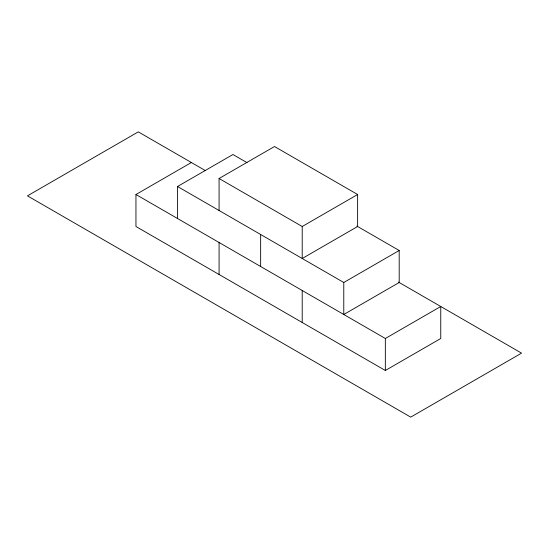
<?xml version="1.0" encoding="UTF-8"?>
<svg xmlns="http://www.w3.org/2000/svg" width="549" height="549" viewBox="0 0 549 549"><rect width="100%" height="100%" fill="white"/><g stroke="black" fill="none" stroke-linecap="round" stroke-linejoin="round"><path stroke-width="0.82" d="M135.953 194.511L385.336 338.493L440.758 306.493L440.758 338.493L385.336 370.486L135.953 226.504L135.953 194.511L191.375 162.511M177.519 218.509L177.519 186.509L232.934 154.516L247.036 162.655M219.078 178.507L274.5 146.514L357.625 194.511L357.625 226.504L302.211 258.504L302.211 226.504L219.078 178.507L219.078 210.507M302.211 226.504L357.625 194.511M343.777 282.495L399.192 250.502L399.192 282.502L343.777 314.495L343.777 282.495L177.519 186.509M356.884 226.078L399.192 250.502M205.47 170.657L138.286 131.87L27.45 195.856L410.714 417.13L521.55 353.144L398.45 282.069M385.336 338.493L385.336 370.486M302.211 290.496L302.211 322.496M260.645 234.505L260.645 266.498M219.078 242.5L219.078 274.5"/></g></svg>
